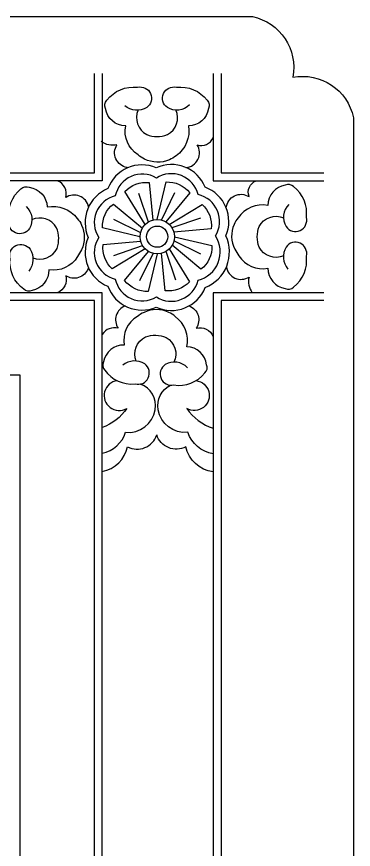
# Model space of a CAD drawing. Extents: x -66030 to 95157, y -13132 to 45879.
# Drawn here: x -7518 to -7007, y 3080 to 4344 of the extents above; entities that cross this region are included whole.
import ezdxf

# ---------------------------------------------------------------- set-up
doc = ezdxf.new("R2010")
doc.units = 0
doc.header["$LTSCALE"] = 100
doc.header["$MEASUREMENT"] = 0
doc.layers.add('3', color=11, linetype='CONTINUOUS')
doc.layers.add('7', color=105, linetype='CONTINUOUS')

msp = doc.modelspace()

# ---------------------------------------------------------------- linework, layer by layer
at = {"layer": '3'}
for p, q in [((-7333.1, 4075.6), (-7318.2, 4032.2)), ((-7278.2, 4076.3), (-7298.4, 4035.1)), ((-7371.3, 4036.3), (-7330.1, 4016.1)), ((-7238.9, 4038), (-7282.3, 4023.2)), ((-7370.6, 3981.4), (-7327.2, 3996.3)), ((-7238.2, 3983.2), (-7279.4, 4003.4)), ((-7331.3, 3943.2), (-7311.1, 3984.4)), ((-7276.4, 3943.9), (-7291.3, 3987.3))]:
    msp.add_line(p, q, dxfattribs=at)
for points in [[(-8949.7, 4190.3, -0.410539), (-8857.6, 4251.7, -0.410539), (-8796.2, 4343.8), (-7160.1, 4343.8, -0.410539), (-7098.7, 4251.7, -0.410539), (-7006.6, 4190.3), (-7006.6, 2538.7, -0.410539), (-7098.7, 2477.3, -0.410539), (-7160.1, 2385.2), (-8796.2, 2385.2, -0.410539), (-8857.6, 2477.3, -0.410539), (-8949.7, 2538.7)], [(-7200.2, 4011.1, 0.423982), (-7231.7, 4084.9, 0.420661), (-7306.2, 4114.5, 0.423641), (-7379.7, 4082.7, 0.425198), (-7409.4, 4008.5, 0.425198), (-7379.7, 3934.4, 0.423641), (-7306.2, 3902.5, 0.421993), (-7231.6, 3932.4, 0.425642)]]:
    msp.add_lwpolyline(points, format="xyb", close=True, dxfattribs=at)
for points in [[(-8526.1, 4257.4), (-8526.1, 4106.7), (-7400.1, 4106.7), (-7400.1, 4257.4)], [(-7207.7, 4257.4), (-7207.7, 4106.7), (-7051.3, 4106.7)], [(-7051.3, 3912.7), (-7207.7, 3912.7), (-7207.7, 2786.7), (-7051.3, 2786.7)]]:
    msp.add_lwpolyline(points, dxfattribs=at)
for points in [[(-7255.7, 4209.7, -0.35407), (-7289.3, 4205.8, -0.838332), (-7275.4, 4236.5, -0.26672), (-7228.8, 4216.9, -0.314427), (-7226.7, 4204.4, -0.369989), (-7257.3, 4177.9, -0.292926), (-7276.1, 4132.6, -0.099814), (-7286.2, 4126.6, -0.228766), (-7323.8, 4127.6, -0.050603), (-7333.8, 4134, -0.310937), (-7352.6, 4177.9, -0.369989), (-7383.3, 4204.4, -0.314427), (-7381.2, 4216.9, -0.26672), (-7334.5, 4236.5, -0.838332), (-7320.6, 4205.8, -0.319484), (-7353.9, 4208.3)], [(-7333.7, 4202.1, 0.395368), (-7320.6, 4164.7, 0.187473), (-7289.3, 4164.7, 0.395368), (-7276.2, 4202.1)], [(-7261.2, 4114.7, 0.56785), (-7244, 4149.3, 0.400322), (-7219.7, 4160.1, 0.400322)], [(-7350.5, 4114.9, -0.541742), (-7365.9, 4149.3, -0.220663), (-7389.7, 4154.2)], [(-7216, 4011, 0.515595), (-7242.6, 4073.6, 0.510716), (-7306, 4098.8, 0.515594), (-7368.4, 4071.6, 0.520492), (-7393.5, 4008.5, 0.520492), (-7368.4, 3945.4, 0.515594), (-7306, 3918.2, 0.510716), (-7242.6, 3943.5, 0.510332), (-7216, 4011)], [(-7503.7, 4055.5, -0.35407), (-7498.9, 4022, -0.838332), (-7529.9, 4035.1, -0.26672), (-7511.7, 4082.3, -0.314427), (-7499.2, 4084.7, -0.369989), (-7471.9, 4054.8, -0.292926), (-7426.1, 4037.3, -0.099814), (-7419.8, 4027.3, -0.228766), (-7419.8, 3989.7, -0.050603), (-7425.9, 3979.6, -0.310937), (-7469.3, 3959.6, -0.369989), (-7494.9, 3928.2, -0.314427), (-7507.5, 3929.9, -0.26672), (-7528.3, 3976.1, -0.838332), (-7498, 3990.8, -0.319484), (-7499.6, 3957.5)], [(-7408.9, 4055.1, 0.533225), (-7443.7, 4069, 0.383007), (-7456.5, 4094.7)], [(-7323.2, 4028.2), (-7353.8, 4078.1, -0.246463), (-7316.7, 4091.8), (-7311.4, 4035)], [(-7304.8, 4035.9), (-7291.1, 4092.8, -0.246463), (-7255.2, 4076.2), (-7291.6, 4032.3)], [(-7199.8, 4053.3, -0.56785), (-7165.2, 4070.5, -0.400322), (-7154.4, 4094.7, -0.400322)], [(-7104.8, 4058.7, 0.35407), (-7108.7, 4025.1, 0.838332), (-7078, 4039.1, 0.26672), (-7097.5, 4085.7, 0.314427), (-7110.1, 4087.8, 0.369989), (-7136.6, 4057.2, 0.292926), (-7181.9, 4038.3, 0.099814), (-7187.9, 4028.2, 0.228766), (-7186.8, 3990.7, 0.050603), (-7180.5, 3980.7, 0.310937), (-7136.6, 3961.9, 0.369989), (-7110.1, 3931.2, 0.314427), (-7097.5, 3933.3, 0.26672), (-7078, 3980, 0.838332), (-7108.7, 3993.9, 0.319484), (-7106.2, 3960.6)], [(-7330.9, 4009.7), (-7387.8, 4023.4, -0.246463), (-7371.2, 4059.3), (-7327.3, 4022.9)], [(-7286.3, 4028.2), (-7236.4, 4058.8, -0.246463), (-7222.7, 4021.7), (-7279.5, 4016.4)], [(-7493.9, 3977.8, 0.395368), (-7456.9, 3992, 0.187473), (-7457.8, 4023.2, 0.395368), (-7495.5, 4035.3)], [(-7112.4, 3980.8, -0.395368), (-7149.8, 3993.9, -0.187473), (-7149.8, 4025.1, -0.395368), (-7112.4, 4038.3)], [(-7278.6, 4009.7), (-7221.7, 3996.1, -0.246463), (-7238.3, 3960.2), (-7282.2, 3996.6)], [(-7323.2, 3991.3), (-7373.1, 3960.7, -0.246463), (-7386.8, 3997.7), (-7330, 4003.1)], [(-7304.7, 3983.6), (-7318.4, 3926.7, -0.246463), (-7354.3, 3943.3), (-7317.9, 3987.2)], [(-7286.3, 3991.3), (-7255.7, 3941.4, -0.246463), (-7292.8, 3927.7), (-7298.1, 3984.5)], [(-7409.8, 3961.3, -0.488711), (-7443.7, 3950.5, -0.383007), (-7456.5, 3924.7)], [(-7199.6, 3963.9, 0.541742), (-7165.2, 3948.5, 0.220663), (-7160.3, 3924.7)], [(-7353.3, 3904.6, 0.48607), (-7364, 3870.8, 0.334234), (-7388.1, 3861.3, 0.334234)], [(-7258.9, 3810.8, 0.35407), (-7292.4, 3815.6, 0.838332), (-7279.4, 3784.6, 0.26672), (-7232.2, 3802.8, 0.314427), (-7229.7, 3815.3, 0.369989), (-7259.6, 3842.6, 0.292926), (-7277.2, 3888.4, 0.099814), (-7287.1, 3894.7, 0.228766), (-7324.7, 3894.7, 0.050603), (-7334.9, 3888.6, 0.310937), (-7354.9, 3845.2, 0.369989), (-7386.3, 3819.6, 0.314427), (-7384.5, 3807, 0.26672), (-7338.4, 3786.2, 0.838332), (-7323.7, 3816.5, 0.319484), (-7357, 3814.9)], [(-7256.3, 3904.7, -0.488711), (-7245.5, 3870.8, -0.383007), (-7219.7, 3858)], [(-7336.7, 3820.5, -0.395368), (-7322.5, 3857.6, -0.187473), (-7291.3, 3856.7, -0.395368), (-7279.2, 3819)], [(-7365.7, 3791.1, 1.218925), (-7351.1, 3749, -0.159245), (-7388.1, 3719.9, -0.159245)], [(-7388.1, 3680.9, 0.265252), (-7352.7, 3712.7, 0.397275), (-7307.7, 3747, 0.370591), (-7330.4, 3785.9)], [(-7219.7, 3680.3, -0.282647), (-7258.2, 3712.7, -0.397275), (-7303.2, 3747, -0.335284), (-7284.5, 3784.2, -0.335284)], [(-7245.6, 3791.2, -1.229757), (-7259.7, 3749, 0.170214), (-7219.7, 3718.8)], [(-7388.1, 3653.2, 0.298746), (-7349.6, 3690.8, 0.465679), (-7305.4, 3708.7)], [(-7219.7, 3652.7, -0.316056), (-7261.3, 3690.8, -0.465679), (-7305.4, 3708.7, -0.495843)]]:
    msp.add_lwpolyline(points, format="xyb", dxfattribs=at)
for points in [[(-7400.1, 3912.7), (-8526.1, 3912.7), (-8526.1, 2786.7), (-7400.1, 2786.7)], [(-7513.1, 3799.7), (-8413.1, 3799.7), (-8413.1, 2899.7), (-7513.1, 2899.7)]]:
    msp.add_lwpolyline(points, close=True, dxfattribs=at)
for radius in [26.1, 16.1]:
    msp.add_circle((-7304.7, 4009.7), radius, dxfattribs=at)
at = {"layer": '7'}
for p, q in [((-7388.1, 3924.7), (-8538.1, 3924.7)), ((-7388.1, 2774.7), (-7388.1, 3924.7))]:
    msp.add_line(p, q, dxfattribs=at)
for points in [[(-7388.1, 4257.4), (-7388.1, 4094.7), (-8538.1, 4094.7), (-8538.1, 4257.4)], [(-7219.7, 4257.4), (-7219.7, 4094.7), (-7051.3, 4094.7)], [(-7051.3, 3924.7), (-7219.7, 3924.7), (-7219.7, 2774.7), (-7051.3, 2774.7)]]:
    msp.add_lwpolyline(points, dxfattribs=at)

doc.saveas('drawing.dxf')
